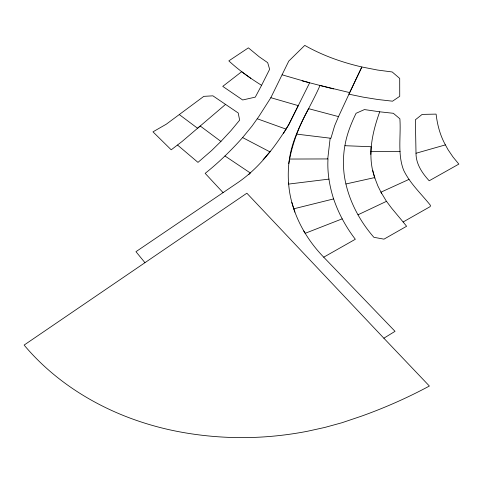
<?xml version="1.0" encoding="UTF-8"?>
<svg xmlns="http://www.w3.org/2000/svg" width="483" height="483" viewBox="0 0 483 483"><rect width="100%" height="100%" fill="white"/><g stroke="black" fill="none" stroke-linecap="round" stroke-linejoin="round"><path stroke-width="0.72" d="M381.673 193.58L377.869 185.943L374.893 178.167C366.947 156.359 372.127 132.885 379.723 111.808L393.337 113.294L399.87 118.776C401.132 135.814 397.286 153.805 403.631 170.173C410.079 183.606 421.279 193.804 430.425 205.323L430.154 206.639L403.124 221.981L391.616 208.155L386.255 200.988L380.96 192.162L409.004 179.386M370.823 154.457L371.089 146.729L344.91 145.709L344.62 147.164A157.247 124.487 6.1 0 0 344.355 175.903C347.857 198.718 358.772 219.976 373.866 237.298L383.979 239.151L406.608 226.267L403.124 221.981M223.074 192.62L205.166 173.355C218.696 162.59 231.122 150.479 242.611 137.57L251.981 126.141L258.719 116.687L270.836 97.699L288.78 61.087L304.767 45.384C322.523 55.497 341.982 62.385 361.852 66.98L348.937 94.179L363.174 97.143L377.724 99.492L392.54 101.195L399.731 96.31L399.707 78.409L392.196 71.967L377.495 70.041L361.852 66.98L349.68 92.603L320.03 85.467C310.02 108.234 295.324 129.42 290.265 154.113C287.777 166.828 287.62 179.936 289.709 192.717C293.912 217.121 306.566 239.52 323.719 257.185L395.034 331.338L383.852 338.203L246.861 193.206L24.15 345.055L25.086 346.239C51.095 376.825 85.177 399.912 122.229 415.036A283.847 232.637 -10.4 0 0 169.322 429.737C191.697 434.694 214.561 437.242 237.467 437.616A285.556 233.863 -10.4 0 0 307.599 431.234L324.89 427.419L341.916 422.746L361.302 416.213A402.11 309.989 -11.6 0 0 429.381 386.038L383.852 338.203M327.746 158.931L330.167 138.174M288.792 163.61C292.022 144.23 299.031 125.779 308.625 108.669L338.517 116.608L349.68 92.603M344.91 145.709C346.764 134.346 351.087 123.6 356.08 113.288L364.442 109.575L379.723 111.808M338.517 116.608L334.628 125.809L330.927 138.271L296.453 134.093M261.581 85.322L269.635 69.286L267.685 62.669L259.214 56.795L248.389 47.853L228.833 60.882C238.831 70.174 250.019 78.101 261.581 85.322L255.29 97.131L242.677 99.981L222.754 86.379L241.681 71.689L250.81 78.349M144.912 262.637L135.958 251.679L237.636 182.755C259.196 168.096 275.401 146.53 288.858 124.481L309.639 82.798L282.138 74.829M283.4 133.525L288.858 124.481L298.252 105.638L270.836 97.699M263.06 159.698L270.474 151.179M220.93 141.434L231.079 130.507L239.64 120.158L238.222 112.992L212.894 95.827L203.808 96.358L166.327 124.173L152.978 131.847L171.217 149.815L181.976 141.573L200.228 126.009L220.93 141.434L211.717 150.461L197.982 162.385L177.569 145.069M248.642 174.683L250.363 173.017L224.945 155.967M225.555 104.4L197.583 128.261L179.434 114.682M323.719 257.185L355.337 239.26C345.731 226.823 338.215 212.798 333.276 197.867C329.382 185.297 327.214 172.111 327.993 158.931L289.51 159.052M358.012 214.79L386.497 201.326M342.187 218.853L305.208 233.301L303.71 230.971M416.008 153.256L445.404 144.888L448.079 149.754L453.054 157.072L458.85 164.099L429.2 180.781C422.233 173.21 415.935 163.948 416.008 153.256L415.374 119.79L422.154 114.399L436.101 114.115C437.332 124.819 440.146 135.433 445.404 144.888M291.823 202.455L293.833 208.795L333.662 198.905M345.925 183.975L374.711 177.569M328.953 179.115L288.641 184.077L288.502 182.966M370.926 151.662L400.099 151.523M302.153 80.86L333.505 88.938M257.234 118.758L286.039 129.13M242.611 137.57L269.888 151.843M293.833 208.795L294.871 212.122M372.719 170.3L374.893 178.167"/></g></svg>
